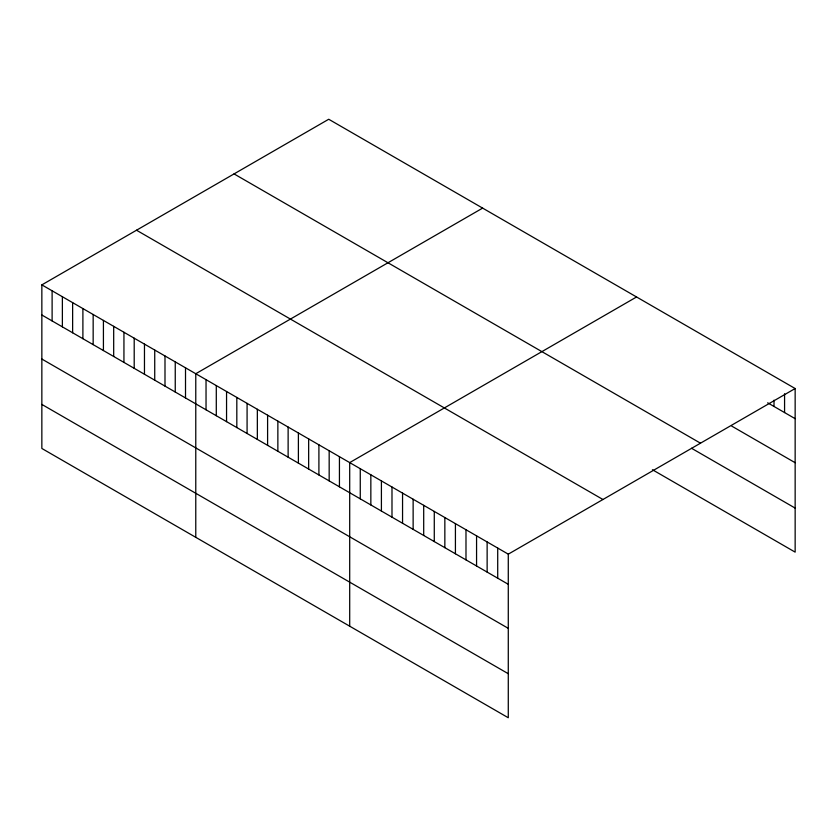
<?xml version="1.0" encoding="UTF-8"?>
<svg xmlns="http://www.w3.org/2000/svg" width="837" height="837" viewBox="0 0 837 837"><rect width="100%" height="100%" fill="white"/><g stroke="black" fill="none" stroke-linecap="round" stroke-linejoin="round"><path stroke-width="1.26" d="M41.85 284.873L508.279 554.157L508.279 717.748L41.85 448.465L41.85 284.873L328.721 119.252L795.15 388.535L795.15 552.127L652.421 469.724M482.635 208.11L195.774 373.731L195.774 537.323M636.559 296.978L349.699 462.599L349.699 626.191M508.279 554.157L795.15 388.535M767.665 402.806L795.15 418.678M731.716 426.096L795.15 462.715M234.046 173.897L700.485 443.191M691.54 448.276L795.15 508.09M136.515 230.217L602.954 499.511M41.85 315.005L508.279 584.299M41.85 359.042L508.279 628.336M41.85 404.417L508.279 673.712M784.572 393.735L784.572 412.568M774.005 400.191L774.005 406.468M497.712 548.057L497.712 578.189M487.134 541.957L487.134 572.089M476.567 535.847L476.567 565.99M465.989 529.748L465.989 559.88M455.422 523.638L455.422 553.78M444.845 517.538L444.845 547.67M434.277 511.438L434.277 541.57M423.7 505.328L423.7 535.471M413.133 499.229L413.133 529.361M402.555 493.119L402.555 523.261M391.988 487.019L391.988 517.151M381.41 480.909L381.41 511.051M370.843 474.809L370.843 504.941M360.266 468.71L360.266 498.842M339.435 456.678L339.435 486.81M329.171 450.756L329.171 480.888M318.907 444.824L318.907 474.966M308.654 438.902L308.654 469.044M298.39 432.98L298.39 463.112M288.127 427.058L288.127 457.19M277.863 421.126L277.863 451.269M267.599 415.204L267.599 445.347M257.346 409.283L257.346 439.415M247.082 403.361L247.082 433.493M236.819 397.429L236.819 427.571M226.555 391.507L226.555 421.649M216.291 385.585L216.291 415.717M206.038 379.663L206.038 409.795M185.511 367.809L185.511 397.952M175.247 361.887L175.247 392.019M164.994 355.966L164.994 386.098M154.73 350.033L154.73 380.176M144.466 344.112L144.466 374.254M134.202 338.19L134.202 368.322M123.939 332.268L123.939 362.4M113.686 326.336L113.686 356.478M103.422 320.414L103.422 350.557M93.158 314.492L93.158 344.624M82.894 308.571L82.894 338.703M72.631 302.638L72.631 332.781M62.377 296.716L62.377 326.848M52.114 290.795L52.114 320.927"/></g></svg>
